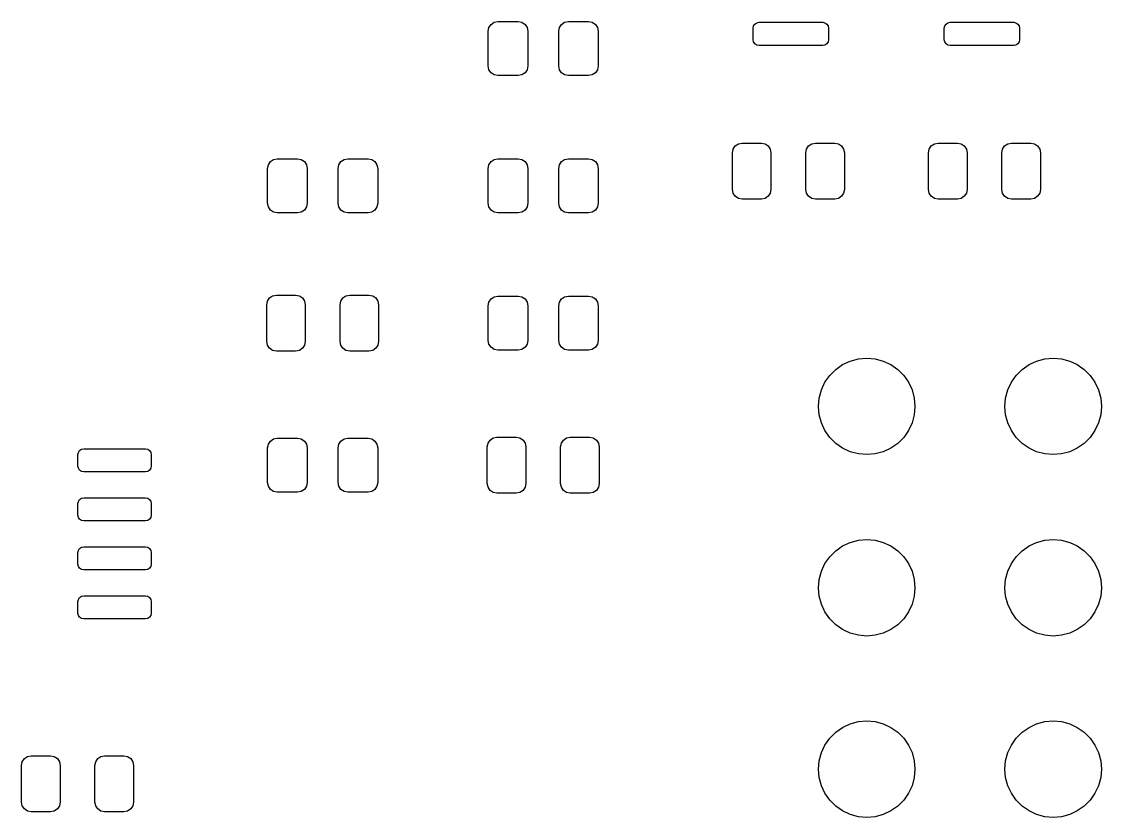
# Model space of a CAD drawing. Extents: x 43 to 169, y -223 to -48.
# Drawn here: x 107.14 to 135.11, y -131.68 to -111.06 of the extents above; entities that cross this region are included whole.
import ezdxf

# ---------------------------------------------------------------- set-up
doc = ezdxf.new("R2010")
doc.units = 0
doc.layers.add('BLACK', color=7, linetype='CONTINUOUS')

msp = doc.modelspace()

# ---------------------------------------------------------------- linework, layer by layer
at = {"layer": 'BLACK', "linetype": 'CONTINUOUS'}
for p, q in [((119.379, -111.079), (119.475, -111.06)), ((119.475, -111.06), (120, -111.06)), ((120, -111.06), (120.096, -111.079)), ((121.204, -111.079), (121.3, -111.06)), ((121.3, -111.06), (121.825, -111.06)), ((121.825, -111.06), (121.921, -111.079)), ((119.225, -111.31), (119.244, -111.214)), ((119.225, -112.21), (119.225, -111.31)), ((119.244, -111.214), (119.298, -111.133)), ((119.298, -111.133), (119.379, -111.079)), ((120.096, -111.079), (120.177, -111.133)), ((120.177, -111.133), (120.231, -111.214)), ((120.231, -111.214), (120.25, -111.31)), ((120.25, -111.31), (120.25, -112.21)), ((121.05, -111.31), (121.069, -111.214)), ((121.05, -112.21), (121.05, -111.31)), ((121.069, -111.214), (121.123, -111.133)), ((121.123, -111.133), (121.204, -111.079)), ((121.921, -111.079), (122.002, -111.133)), ((122.002, -111.133), (122.056, -111.214)), ((122.056, -111.214), (122.075, -111.31)), ((122.075, -111.31), (122.075, -112.21)), ((126.09, -111.229), (126.101, -111.172)), ((126.09, -111.529), (126.09, -111.229)), ((126.101, -111.172), (126.134, -111.123)), ((126.134, -111.123), (126.183, -111.09)), ((126.183, -111.09), (126.24, -111.079)), ((126.24, -111.079), (127.89, -111.079)), ((127.89, -111.079), (127.947, -111.09)), ((127.947, -111.09), (127.996, -111.123)), ((127.996, -111.123), (128.029, -111.172)), ((128.029, -111.172), (128.04, -111.229)), ((128.04, -111.229), (128.04, -111.529)), ((131.04, -111.229), (131.051, -111.172)), ((131.04, -111.529), (131.04, -111.229)), ((131.051, -111.172), (131.084, -111.123)), ((131.084, -111.123), (131.133, -111.09)), ((131.133, -111.09), (131.19, -111.079)), ((131.19, -111.079), (132.84, -111.079)), ((132.84, -111.079), (132.897, -111.09)), ((132.897, -111.09), (132.946, -111.123)), ((132.946, -111.123), (132.979, -111.172)), ((132.979, -111.172), (132.99, -111.229)), ((132.99, -111.229), (132.99, -111.529)), ((126.101, -111.586), (126.09, -111.529)), ((126.134, -111.635), (126.101, -111.586)), ((128.029, -111.586), (127.996, -111.635)), ((128.04, -111.529), (128.029, -111.586)), ((131.051, -111.586), (131.04, -111.529)), ((131.084, -111.635), (131.051, -111.586)), ((132.979, -111.586), (132.946, -111.635)), ((132.99, -111.529), (132.979, -111.586)), ((126.183, -111.668), (126.134, -111.635)), ((126.24, -111.679), (126.183, -111.668)), ((127.89, -111.679), (126.24, -111.679)), ((127.947, -111.668), (127.89, -111.679)), ((127.996, -111.635), (127.947, -111.668)), ((131.133, -111.668), (131.084, -111.635)), ((131.19, -111.679), (131.133, -111.668)), ((132.84, -111.679), (131.19, -111.679)), ((132.897, -111.668), (132.84, -111.679)), ((132.946, -111.635), (132.897, -111.668)), ((119.244, -112.306), (119.225, -112.21)), ((119.298, -112.387), (119.244, -112.306)), ((119.379, -112.441), (119.298, -112.387)), ((119.475, -112.46), (119.379, -112.441)), ((120.096, -112.441), (120, -112.46)), ((120.177, -112.387), (120.096, -112.441)), ((120.231, -112.306), (120.177, -112.387)), ((120.25, -112.21), (120.231, -112.306)), ((121.069, -112.306), (121.05, -112.21)), ((121.123, -112.387), (121.069, -112.306)), ((121.204, -112.441), (121.123, -112.387)), ((121.3, -112.46), (121.204, -112.441)), ((121.921, -112.441), (121.825, -112.46)), ((122.002, -112.387), (121.921, -112.441)), ((122.056, -112.306), (122.002, -112.387)), ((122.075, -112.21), (122.056, -112.306)), ((120, -112.46), (119.475, -112.46)), ((121.825, -112.46), (121.3, -112.46)), ((125.55, -114.46), (125.569, -114.364)), ((125.569, -114.364), (125.623, -114.283)), ((125.623, -114.283), (125.704, -114.229)), ((125.704, -114.229), (125.8, -114.21)), ((125.8, -114.21), (126.3, -114.21)), ((126.3, -114.21), (126.396, -114.229)), ((126.396, -114.229), (126.477, -114.283)), ((126.477, -114.283), (126.531, -114.364)), ((126.531, -114.364), (126.55, -114.46)), ((127.45, -114.46), (127.469, -114.364)), ((127.469, -114.364), (127.523, -114.283)), ((127.523, -114.283), (127.604, -114.229)), ((127.604, -114.229), (127.7, -114.21)), ((127.7, -114.21), (128.2, -114.21)), ((128.2, -114.21), (128.296, -114.229)), ((128.296, -114.229), (128.377, -114.283)), ((128.377, -114.283), (128.431, -114.364)), ((128.431, -114.364), (128.45, -114.46)), ((130.63, -114.46), (130.649, -114.364)), ((130.649, -114.364), (130.703, -114.283)), ((130.703, -114.283), (130.784, -114.229)), ((130.784, -114.229), (130.88, -114.21)), ((130.88, -114.21), (131.38, -114.21)), ((131.38, -114.21), (131.476, -114.229)), ((131.476, -114.229), (131.557, -114.283)), ((131.557, -114.283), (131.611, -114.364)), ((131.611, -114.364), (131.63, -114.46)), ((132.53, -114.46), (132.549, -114.364)), ((132.549, -114.364), (132.603, -114.283)), ((132.603, -114.283), (132.684, -114.229)), ((132.684, -114.229), (132.78, -114.21)), ((132.78, -114.21), (133.28, -114.21)), ((133.28, -114.21), (133.376, -114.229)), ((133.376, -114.229), (133.457, -114.283)), ((133.457, -114.283), (133.511, -114.364)), ((133.511, -114.364), (133.53, -114.46)), ((113.529, -114.77), (113.583, -114.689)), ((113.583, -114.689), (113.664, -114.635)), ((113.664, -114.635), (113.76, -114.616)), ((113.76, -114.616), (114.285, -114.616)), ((114.285, -114.616), (114.381, -114.635)), ((114.381, -114.635), (114.462, -114.689)), ((114.462, -114.689), (114.516, -114.77)), ((115.354, -114.77), (115.408, -114.689)), ((115.408, -114.689), (115.489, -114.635)), ((115.489, -114.635), (115.585, -114.616)), ((115.585, -114.616), (116.11, -114.616)), ((116.11, -114.616), (116.206, -114.635)), ((116.206, -114.635), (116.287, -114.689)), ((116.287, -114.689), (116.341, -114.77)), ((119.244, -114.77), (119.298, -114.689)), ((119.298, -114.689), (119.379, -114.635)), ((119.379, -114.635), (119.475, -114.616)), ((119.475, -114.616), (120, -114.616)), ((120, -114.616), (120.096, -114.635)), ((120.096, -114.635), (120.177, -114.689)), ((120.177, -114.689), (120.231, -114.77)), ((121.069, -114.77), (121.123, -114.689)), ((121.123, -114.689), (121.204, -114.635)), ((121.204, -114.635), (121.3, -114.616)), ((121.3, -114.616), (121.825, -114.616)), ((121.825, -114.616), (121.921, -114.635)), ((121.921, -114.635), (122.002, -114.689)), ((122.002, -114.689), (122.056, -114.77)), ((125.55, -115.41), (125.55, -114.46)), ((126.55, -114.46), (126.55, -115.41)), ((127.45, -115.41), (127.45, -114.46)), ((128.45, -114.46), (128.45, -115.41)), ((130.63, -115.41), (130.63, -114.46)), ((131.63, -114.46), (131.63, -115.41)), ((132.53, -115.41), (132.53, -114.46)), ((133.53, -114.46), (133.53, -115.41)), ((113.51, -114.866), (113.529, -114.77)), ((113.51, -115.766), (113.51, -114.866)), ((114.516, -114.77), (114.535, -114.866)), ((114.535, -114.866), (114.535, -115.766)), ((115.335, -114.866), (115.354, -114.77)), ((115.335, -115.766), (115.335, -114.866)), ((116.341, -114.77), (116.36, -114.866)), ((116.36, -114.866), (116.36, -115.766)), ((119.225, -114.866), (119.244, -114.77)), ((119.225, -115.766), (119.225, -114.866)), ((120.231, -114.77), (120.25, -114.866)), ((120.25, -114.866), (120.25, -115.766)), ((121.05, -114.866), (121.069, -114.77)), ((121.05, -115.766), (121.05, -114.866)), ((122.056, -114.77), (122.075, -114.866)), ((122.075, -114.866), (122.075, -115.766)), ((125.569, -115.506), (125.55, -115.41)), ((125.623, -115.587), (125.569, -115.506)), ((126.531, -115.506), (126.477, -115.587)), ((126.55, -115.41), (126.531, -115.506)), ((127.469, -115.506), (127.45, -115.41)), ((127.523, -115.587), (127.469, -115.506)), ((128.431, -115.506), (128.377, -115.587)), ((128.45, -115.41), (128.431, -115.506)), ((130.649, -115.506), (130.63, -115.41)), ((130.703, -115.587), (130.649, -115.506)), ((131.611, -115.506), (131.557, -115.587)), ((131.63, -115.41), (131.611, -115.506)), ((132.549, -115.506), (132.53, -115.41)), ((132.603, -115.587), (132.549, -115.506)), ((133.511, -115.506), (133.457, -115.587)), ((133.53, -115.41), (133.511, -115.506)), ((113.529, -115.862), (113.51, -115.766)), ((114.535, -115.766), (114.516, -115.862)), ((115.354, -115.862), (115.335, -115.766)), ((116.36, -115.766), (116.341, -115.862)), ((119.244, -115.862), (119.225, -115.766)), ((120.25, -115.766), (120.231, -115.862)), ((121.069, -115.862), (121.05, -115.766)), ((122.075, -115.766), (122.056, -115.862)), ((125.704, -115.641), (125.623, -115.587)), ((125.8, -115.66), (125.704, -115.641)), ((126.3, -115.66), (125.8, -115.66)), ((126.396, -115.641), (126.3, -115.66)), ((126.477, -115.587), (126.396, -115.641)), ((127.604, -115.641), (127.523, -115.587)), ((127.7, -115.66), (127.604, -115.641)), ((128.2, -115.66), (127.7, -115.66)), ((128.296, -115.641), (128.2, -115.66)), ((128.377, -115.587), (128.296, -115.641)), ((130.784, -115.641), (130.703, -115.587)), ((130.88, -115.66), (130.784, -115.641)), ((131.38, -115.66), (130.88, -115.66)), ((131.476, -115.641), (131.38, -115.66)), ((131.557, -115.587), (131.476, -115.641)), ((132.684, -115.641), (132.603, -115.587)), ((132.78, -115.66), (132.684, -115.641)), ((133.28, -115.66), (132.78, -115.66)), ((133.376, -115.641), (133.28, -115.66)), ((133.457, -115.587), (133.376, -115.641)), ((113.583, -115.943), (113.529, -115.862)), ((113.664, -115.997), (113.583, -115.943)), ((113.76, -116.016), (113.664, -115.997)), ((114.285, -116.016), (113.76, -116.016)), ((114.381, -115.997), (114.285, -116.016)), ((114.462, -115.943), (114.381, -115.997)), ((114.516, -115.862), (114.462, -115.943)), ((115.408, -115.943), (115.354, -115.862)), ((115.489, -115.997), (115.408, -115.943)), ((115.585, -116.016), (115.489, -115.997)), ((116.11, -116.016), (115.585, -116.016)), ((116.206, -115.997), (116.11, -116.016)), ((116.287, -115.943), (116.206, -115.997)), ((116.341, -115.862), (116.287, -115.943)), ((119.298, -115.943), (119.244, -115.862)), ((119.379, -115.997), (119.298, -115.943)), ((119.475, -116.016), (119.379, -115.997)), ((120, -116.016), (119.475, -116.016)), ((120.096, -115.997), (120, -116.016)), ((120.177, -115.943), (120.096, -115.997)), ((120.231, -115.862), (120.177, -115.943)), ((121.123, -115.943), (121.069, -115.862)), ((121.204, -115.997), (121.123, -115.943)), ((121.3, -116.016), (121.204, -115.997)), ((121.825, -116.016), (121.3, -116.016)), ((121.921, -115.997), (121.825, -116.016)), ((122.002, -115.943), (121.921, -115.997)), ((122.056, -115.862), (122.002, -115.943)), ((113.485, -118.397), (113.504, -118.301)), ((113.504, -118.301), (113.558, -118.22)), ((113.558, -118.22), (113.639, -118.166)), ((113.639, -118.166), (113.735, -118.147)), ((113.735, -118.147), (114.235, -118.147)), ((114.235, -118.147), (114.331, -118.166)), ((114.331, -118.166), (114.412, -118.22)), ((114.412, -118.22), (114.466, -118.301)), ((114.466, -118.301), (114.485, -118.397)), ((115.385, -118.397), (115.404, -118.301)), ((115.404, -118.301), (115.458, -118.22)), ((115.458, -118.22), (115.539, -118.166)), ((115.539, -118.166), (115.635, -118.147)), ((115.635, -118.147), (116.135, -118.147)), ((116.135, -118.147), (116.231, -118.166)), ((116.231, -118.166), (116.312, -118.22)), ((116.312, -118.22), (116.366, -118.301)), ((116.366, -118.301), (116.385, -118.397)), ((119.225, -118.422), (119.244, -118.326)), ((119.244, -118.326), (119.298, -118.245)), ((119.298, -118.245), (119.379, -118.191)), ((119.379, -118.191), (119.475, -118.172)), ((119.475, -118.172), (120, -118.172)), ((120, -118.172), (120.096, -118.191)), ((120.096, -118.191), (120.177, -118.245)), ((120.177, -118.245), (120.231, -118.326)), ((120.231, -118.326), (120.25, -118.422)), ((121.05, -118.422), (121.069, -118.326)), ((121.069, -118.326), (121.123, -118.245)), ((121.123, -118.245), (121.204, -118.191)), ((121.204, -118.191), (121.3, -118.172)), ((121.3, -118.172), (121.825, -118.172)), ((121.825, -118.172), (121.921, -118.191)), ((121.921, -118.191), (122.002, -118.245)), ((122.002, -118.245), (122.056, -118.326)), ((122.056, -118.326), (122.075, -118.422)), ((113.485, -119.347), (113.485, -118.397)), ((114.485, -118.397), (114.485, -119.347)), ((115.385, -119.347), (115.385, -118.397)), ((116.385, -118.397), (116.385, -119.347)), ((119.225, -119.322), (119.225, -118.422)), ((120.25, -118.422), (120.25, -119.322)), ((121.05, -119.322), (121.05, -118.422)), ((122.075, -118.422), (122.075, -119.322)), ((113.504, -119.443), (113.485, -119.347)), ((113.558, -119.524), (113.504, -119.443)), ((114.466, -119.443), (114.412, -119.524)), ((114.485, -119.347), (114.466, -119.443)), ((115.404, -119.443), (115.385, -119.347)), ((115.458, -119.524), (115.404, -119.443)), ((116.366, -119.443), (116.312, -119.524)), ((116.385, -119.347), (116.366, -119.443)), ((119.244, -119.418), (119.225, -119.322)), ((119.298, -119.499), (119.244, -119.418)), ((120.231, -119.418), (120.177, -119.499)), ((120.25, -119.322), (120.231, -119.418)), ((121.069, -119.418), (121.05, -119.322)), ((121.123, -119.499), (121.069, -119.418)), ((122.056, -119.418), (122.002, -119.499)), ((122.075, -119.322), (122.056, -119.418)), ((113.639, -119.578), (113.558, -119.524)), ((113.735, -119.597), (113.639, -119.578)), ((114.235, -119.597), (113.735, -119.597)), ((114.331, -119.578), (114.235, -119.597)), ((114.412, -119.524), (114.331, -119.578)), ((115.539, -119.578), (115.458, -119.524)), ((115.635, -119.597), (115.539, -119.578)), ((116.135, -119.597), (115.635, -119.597)), ((116.231, -119.578), (116.135, -119.597)), ((116.312, -119.524), (116.231, -119.578)), ((119.379, -119.553), (119.298, -119.499)), ((119.475, -119.572), (119.379, -119.553)), ((120, -119.572), (119.475, -119.572)), ((120.096, -119.553), (120, -119.572)), ((120.177, -119.499), (120.096, -119.553)), ((121.204, -119.553), (121.123, -119.499)), ((121.3, -119.572), (121.204, -119.553)), ((121.825, -119.572), (121.3, -119.572)), ((121.921, -119.553), (121.825, -119.572)), ((122.002, -119.499), (121.921, -119.553)), ((128.227, -120.072), (128.405, -119.947)), ((128.405, -119.947), (128.602, -119.855)), ((128.602, -119.855), (128.813, -119.799)), ((128.813, -119.799), (129.03, -119.78)), ((129.03, -119.78), (129.247, -119.799)), ((129.247, -119.799), (129.458, -119.855)), ((129.458, -119.855), (129.655, -119.947)), ((129.655, -119.947), (129.833, -120.072)), ((133.057, -120.072), (133.235, -119.947)), ((133.235, -119.947), (133.432, -119.855)), ((133.432, -119.855), (133.643, -119.799)), ((133.643, -119.799), (133.86, -119.78)), ((133.86, -119.78), (134.077, -119.799)), ((134.077, -119.799), (134.288, -119.855)), ((134.288, -119.855), (134.485, -119.947)), ((134.485, -119.947), (134.663, -120.072)), ((127.947, -120.405), (128.072, -120.227)), ((128.072, -120.227), (128.227, -120.072)), ((129.833, -120.072), (129.988, -120.227)), ((129.988, -120.227), (130.113, -120.405)), ((132.777, -120.405), (132.902, -120.227)), ((132.902, -120.227), (133.057, -120.072)), ((134.663, -120.072), (134.818, -120.227)), ((134.818, -120.227), (134.943, -120.405)), ((127.855, -120.602), (127.947, -120.405)), ((130.113, -120.405), (130.205, -120.602)), ((132.685, -120.602), (132.777, -120.405)), ((134.943, -120.405), (135.035, -120.602)), ((127.78, -121.03), (127.799, -120.813)), ((127.799, -120.813), (127.855, -120.602)), ((130.205, -120.602), (130.261, -120.813)), ((130.261, -120.813), (130.28, -121.03)), ((132.61, -121.03), (132.629, -120.813)), ((132.629, -120.813), (132.685, -120.602)), ((135.035, -120.602), (135.091, -120.813)), ((135.091, -120.813), (135.11, -121.03)), ((127.799, -121.247), (127.78, -121.03)), ((130.28, -121.03), (130.261, -121.247)), ((132.629, -121.247), (132.61, -121.03)), ((135.11, -121.03), (135.091, -121.247)), ((127.855, -121.458), (127.799, -121.247)), ((130.261, -121.247), (130.205, -121.458)), ((132.685, -121.458), (132.629, -121.247)), ((135.091, -121.247), (135.035, -121.458)), ((127.947, -121.655), (127.855, -121.458)), ((128.072, -121.833), (127.947, -121.655)), ((130.113, -121.655), (129.988, -121.833)), ((130.205, -121.458), (130.113, -121.655)), ((132.777, -121.655), (132.685, -121.458)), ((132.902, -121.833), (132.777, -121.655)), ((134.943, -121.655), (134.818, -121.833)), ((135.035, -121.458), (134.943, -121.655)), ((113.529, -122.009), (113.583, -121.928)), ((113.583, -121.928), (113.664, -121.874)), ((113.664, -121.874), (113.76, -121.855)), ((113.76, -121.855), (114.285, -121.855)), ((114.285, -121.855), (114.381, -121.874)), ((114.381, -121.874), (114.462, -121.928)), ((114.462, -121.928), (114.516, -122.009)), ((115.354, -122.009), (115.408, -121.928)), ((115.408, -121.928), (115.489, -121.874)), ((115.489, -121.874), (115.585, -121.855)), ((115.585, -121.855), (116.11, -121.855)), ((116.11, -121.855), (116.206, -121.874)), ((116.206, -121.874), (116.287, -121.928)), ((116.287, -121.928), (116.341, -122.009)), ((119.219, -121.984), (119.273, -121.903)), ((119.273, -121.903), (119.354, -121.849)), ((119.354, -121.849), (119.45, -121.83)), ((119.45, -121.83), (119.95, -121.83)), ((119.95, -121.83), (120.046, -121.849)), ((120.046, -121.849), (120.127, -121.903)), ((120.127, -121.903), (120.181, -121.984)), ((121.119, -121.984), (121.173, -121.903)), ((121.173, -121.903), (121.254, -121.849)), ((121.254, -121.849), (121.35, -121.83)), ((121.35, -121.83), (121.85, -121.83)), ((121.85, -121.83), (121.946, -121.849)), ((121.946, -121.849), (122.027, -121.903)), ((122.027, -121.903), (122.081, -121.984)), ((128.227, -121.988), (128.072, -121.833)), ((129.988, -121.833), (129.833, -121.988)), ((133.057, -121.988), (132.902, -121.833)), ((134.818, -121.833), (134.663, -121.988)), ((108.595, -122.278), (108.606, -122.221)), ((108.606, -122.221), (108.639, -122.172)), ((108.639, -122.172), (108.688, -122.139)), ((108.688, -122.139), (108.745, -122.128)), ((108.745, -122.128), (110.345, -122.128)), ((110.345, -122.128), (110.402, -122.139)), ((110.402, -122.139), (110.451, -122.172)), ((110.451, -122.172), (110.484, -122.221)), ((110.484, -122.221), (110.495, -122.278)), ((113.51, -122.105), (113.529, -122.009)), ((113.51, -123.005), (113.51, -122.105)), ((114.516, -122.009), (114.535, -122.105)), ((114.535, -122.105), (114.535, -123.005)), ((115.335, -122.105), (115.354, -122.009)), ((115.335, -123.005), (115.335, -122.105)), ((116.341, -122.009), (116.36, -122.105)), ((116.36, -122.105), (116.36, -123.005)), ((119.2, -122.08), (119.219, -121.984)), ((119.2, -123.03), (119.2, -122.08)), ((120.181, -121.984), (120.2, -122.08)), ((120.2, -122.08), (120.2, -123.03)), ((121.1, -122.08), (121.119, -121.984)), ((121.1, -123.03), (121.1, -122.08)), ((122.081, -121.984), (122.1, -122.08)), ((122.1, -122.08), (122.1, -123.03)), ((128.405, -122.113), (128.227, -121.988)), ((128.602, -122.205), (128.405, -122.113)), ((128.813, -122.261), (128.602, -122.205)), ((129.458, -122.205), (129.247, -122.261)), ((129.655, -122.113), (129.458, -122.205)), ((129.833, -121.988), (129.655, -122.113)), ((133.235, -122.113), (133.057, -121.988)), ((133.432, -122.205), (133.235, -122.113)), ((133.643, -122.261), (133.432, -122.205)), ((134.288, -122.205), (134.077, -122.261)), ((134.485, -122.113), (134.288, -122.205)), ((134.663, -121.988), (134.485, -122.113)), ((108.595, -122.578), (108.595, -122.278)), ((110.495, -122.278), (110.495, -122.578)), ((129.03, -122.28), (128.813, -122.261)), ((129.247, -122.261), (129.03, -122.28)), ((133.86, -122.28), (133.643, -122.261)), ((134.077, -122.261), (133.86, -122.28)), ((108.606, -122.635), (108.595, -122.578)), ((108.639, -122.684), (108.606, -122.635)), ((108.688, -122.717), (108.639, -122.684)), ((108.745, -122.728), (108.688, -122.717)), ((110.345, -122.728), (108.745, -122.728)), ((110.402, -122.717), (110.345, -122.728)), ((110.451, -122.684), (110.402, -122.717)), ((110.484, -122.635), (110.451, -122.684)), ((110.495, -122.578), (110.484, -122.635)), ((113.529, -123.101), (113.51, -123.005)), ((114.535, -123.005), (114.516, -123.101)), ((115.354, -123.101), (115.335, -123.005)), ((116.36, -123.005), (116.341, -123.101)), ((119.219, -123.126), (119.2, -123.03)), ((120.2, -123.03), (120.181, -123.126)), ((121.119, -123.126), (121.1, -123.03)), ((122.1, -123.03), (122.081, -123.126)), ((113.583, -123.182), (113.529, -123.101)), ((113.664, -123.236), (113.583, -123.182)), ((113.76, -123.255), (113.664, -123.236)), ((114.285, -123.255), (113.76, -123.255)), ((114.381, -123.236), (114.285, -123.255)), ((114.462, -123.182), (114.381, -123.236)), ((114.516, -123.101), (114.462, -123.182)), ((115.408, -123.182), (115.354, -123.101)), ((115.489, -123.236), (115.408, -123.182)), ((115.585, -123.255), (115.489, -123.236)), ((116.11, -123.255), (115.585, -123.255)), ((116.206, -123.236), (116.11, -123.255)), ((116.287, -123.182), (116.206, -123.236)), ((116.341, -123.101), (116.287, -123.182)), ((119.273, -123.207), (119.219, -123.126)), ((119.354, -123.261), (119.273, -123.207)), ((119.45, -123.28), (119.354, -123.261)), ((119.95, -123.28), (119.45, -123.28)), ((120.046, -123.261), (119.95, -123.28)), ((120.127, -123.207), (120.046, -123.261)), ((120.181, -123.126), (120.127, -123.207)), ((121.173, -123.207), (121.119, -123.126)), ((121.254, -123.261), (121.173, -123.207)), ((121.35, -123.28), (121.254, -123.261)), ((121.85, -123.28), (121.35, -123.28)), ((121.946, -123.261), (121.85, -123.28)), ((122.027, -123.207), (121.946, -123.261)), ((122.081, -123.126), (122.027, -123.207)), ((108.595, -123.548), (108.606, -123.491)), ((108.595, -123.848), (108.595, -123.548)), ((108.606, -123.491), (108.639, -123.442)), ((108.639, -123.442), (108.688, -123.409)), ((108.688, -123.409), (108.745, -123.398)), ((108.745, -123.398), (110.345, -123.398)), ((110.345, -123.398), (110.402, -123.409)), ((110.402, -123.409), (110.451, -123.442)), ((110.451, -123.442), (110.484, -123.491)), ((110.484, -123.491), (110.495, -123.548)), ((110.495, -123.548), (110.495, -123.848)), ((108.606, -123.905), (108.595, -123.848)), ((108.639, -123.954), (108.606, -123.905)), ((110.484, -123.905), (110.451, -123.954)), ((110.495, -123.848), (110.484, -123.905)), ((108.688, -123.987), (108.639, -123.954)), ((108.745, -123.998), (108.688, -123.987)), ((110.345, -123.998), (108.745, -123.998)), ((110.402, -123.987), (110.345, -123.998)), ((110.451, -123.954), (110.402, -123.987)), ((128.813, -124.499), (129.03, -124.48)), ((129.03, -124.48), (129.247, -124.499)), ((133.643, -124.499), (133.86, -124.48)), ((133.86, -124.48), (134.077, -124.499)), ((108.595, -124.818), (108.606, -124.761)), ((108.606, -124.761), (108.639, -124.712)), ((108.639, -124.712), (108.688, -124.679)), ((108.688, -124.679), (108.745, -124.668)), ((108.745, -124.668), (110.345, -124.668)), ((110.345, -124.668), (110.402, -124.679)), ((110.402, -124.679), (110.451, -124.712)), ((110.451, -124.712), (110.484, -124.761)), ((110.484, -124.761), (110.495, -124.818)), ((128.227, -124.772), (128.405, -124.647)), ((128.405, -124.647), (128.602, -124.555)), ((128.602, -124.555), (128.813, -124.499)), ((129.247, -124.499), (129.458, -124.555)), ((129.458, -124.555), (129.655, -124.647)), ((129.655, -124.647), (129.833, -124.772)), ((133.057, -124.772), (133.235, -124.647)), ((133.235, -124.647), (133.432, -124.555)), ((133.432, -124.555), (133.643, -124.499)), ((134.077, -124.499), (134.288, -124.555)), ((134.288, -124.555), (134.485, -124.647)), ((134.485, -124.647), (134.663, -124.772)), ((108.595, -125.118), (108.595, -124.818)), ((110.495, -124.818), (110.495, -125.118)), ((127.947, -125.105), (128.072, -124.927)), ((128.072, -124.927), (128.227, -124.772)), ((129.833, -124.772), (129.988, -124.927)), ((129.988, -124.927), (130.113, -125.105)), ((132.777, -125.105), (132.902, -124.927)), ((132.902, -124.927), (133.057, -124.772)), ((134.663, -124.772), (134.818, -124.927)), ((134.818, -124.927), (134.943, -125.105)), ((108.606, -125.175), (108.595, -125.118)), ((108.639, -125.224), (108.606, -125.175)), ((108.688, -125.257), (108.639, -125.224)), ((108.745, -125.268), (108.688, -125.257)), ((110.345, -125.268), (108.745, -125.268)), ((110.402, -125.257), (110.345, -125.268)), ((110.451, -125.224), (110.402, -125.257)), ((110.484, -125.175), (110.451, -125.224)), ((110.495, -125.118), (110.484, -125.175)), ((127.799, -125.513), (127.855, -125.302)), ((127.855, -125.302), (127.947, -125.105)), ((130.113, -125.105), (130.205, -125.302)), ((130.205, -125.302), (130.261, -125.513)), ((132.629, -125.513), (132.685, -125.302)), ((132.685, -125.302), (132.777, -125.105)), ((134.943, -125.105), (135.035, -125.302)), ((135.035, -125.302), (135.091, -125.513)), ((127.78, -125.73), (127.799, -125.513)), ((130.261, -125.513), (130.28, -125.73)), ((132.61, -125.73), (132.629, -125.513)), ((135.091, -125.513), (135.11, -125.73)), ((127.799, -125.947), (127.78, -125.73)), ((130.28, -125.73), (130.261, -125.947)), ((132.629, -125.947), (132.61, -125.73)), ((135.11, -125.73), (135.091, -125.947)), ((108.595, -126.088), (108.606, -126.031)), ((108.595, -126.388), (108.595, -126.088)), ((108.606, -126.031), (108.639, -125.982)), ((108.639, -125.982), (108.688, -125.949)), ((108.688, -125.949), (108.745, -125.938)), ((108.745, -125.938), (110.345, -125.938)), ((110.345, -125.938), (110.402, -125.949)), ((110.402, -125.949), (110.451, -125.982)), ((110.451, -125.982), (110.484, -126.031)), ((110.484, -126.031), (110.495, -126.088)), ((110.495, -126.088), (110.495, -126.388)), ((127.855, -126.158), (127.799, -125.947)), ((127.947, -126.355), (127.855, -126.158)), ((130.205, -126.158), (130.113, -126.355)), ((130.261, -125.947), (130.205, -126.158)), ((132.685, -126.158), (132.629, -125.947)), ((132.777, -126.355), (132.685, -126.158)), ((135.035, -126.158), (134.943, -126.355)), ((135.091, -125.947), (135.035, -126.158)), ((108.606, -126.445), (108.595, -126.388)), ((108.639, -126.494), (108.606, -126.445)), ((110.484, -126.445), (110.451, -126.494)), ((110.495, -126.388), (110.484, -126.445)), ((128.072, -126.533), (127.947, -126.355)), ((130.113, -126.355), (129.988, -126.533)), ((132.902, -126.533), (132.777, -126.355)), ((134.943, -126.355), (134.818, -126.533)), ((108.688, -126.527), (108.639, -126.494)), ((108.745, -126.538), (108.688, -126.527)), ((110.345, -126.538), (108.745, -126.538)), ((110.402, -126.527), (110.345, -126.538)), ((110.451, -126.494), (110.402, -126.527)), ((128.227, -126.688), (128.072, -126.533)), ((128.405, -126.813), (128.227, -126.688)), ((129.833, -126.688), (129.655, -126.813)), ((129.988, -126.533), (129.833, -126.688)), ((133.057, -126.688), (132.902, -126.533)), ((133.235, -126.813), (133.057, -126.688)), ((134.663, -126.688), (134.485, -126.813)), ((134.818, -126.533), (134.663, -126.688)), ((128.602, -126.905), (128.405, -126.813)), ((128.813, -126.961), (128.602, -126.905)), ((129.03, -126.98), (128.813, -126.961)), ((129.247, -126.961), (129.03, -126.98)), ((129.458, -126.905), (129.247, -126.961)), ((129.655, -126.813), (129.458, -126.905)), ((133.432, -126.905), (133.235, -126.813)), ((133.643, -126.961), (133.432, -126.905)), ((133.86, -126.98), (133.643, -126.961)), ((134.077, -126.961), (133.86, -126.98)), ((134.288, -126.905), (134.077, -126.961)), ((134.485, -126.813), (134.288, -126.905)), ((128.602, -129.255), (128.813, -129.199)), ((128.813, -129.199), (129.03, -129.18)), ((129.03, -129.18), (129.247, -129.199)), ((129.247, -129.199), (129.458, -129.255)), ((133.432, -129.255), (133.643, -129.199)), ((133.643, -129.199), (133.86, -129.18)), ((133.86, -129.18), (134.077, -129.199)), ((134.077, -129.199), (134.288, -129.255)), ((128.072, -129.627), (128.227, -129.472)), ((128.227, -129.472), (128.405, -129.347)), ((128.405, -129.347), (128.602, -129.255)), ((129.458, -129.255), (129.655, -129.347)), ((129.655, -129.347), (129.833, -129.472)), ((129.833, -129.472), (129.988, -129.627)), ((132.902, -129.627), (133.057, -129.472)), ((133.057, -129.472), (133.235, -129.347)), ((133.235, -129.347), (133.432, -129.255)), ((134.288, -129.255), (134.485, -129.347)), ((134.485, -129.347), (134.663, -129.472)), ((134.663, -129.472), (134.818, -129.627)), ((127.947, -129.805), (128.072, -129.627)), ((129.988, -129.627), (130.113, -129.805)), ((132.777, -129.805), (132.902, -129.627)), ((134.818, -129.627), (134.943, -129.805)), ((127.799, -130.213), (127.855, -130.002)), ((127.855, -130.002), (127.947, -129.805)), ((130.113, -129.805), (130.205, -130.002)), ((130.205, -130.002), (130.261, -130.213)), ((132.629, -130.213), (132.685, -130.002)), ((132.685, -130.002), (132.777, -129.805)), ((134.943, -129.805), (135.035, -130.002)), ((135.035, -130.002), (135.091, -130.213)), ((107.135, -130.335), (107.154, -130.239)), ((107.135, -131.285), (107.135, -130.335)), ((107.154, -130.239), (107.208, -130.158)), ((107.208, -130.158), (107.289, -130.104)), ((107.289, -130.104), (107.385, -130.085)), ((107.385, -130.085), (107.885, -130.085)), ((107.885, -130.085), (107.981, -130.104)), ((107.981, -130.104), (108.062, -130.158)), ((108.062, -130.158), (108.116, -130.239)), ((108.116, -130.239), (108.135, -130.335)), ((108.135, -130.335), (108.135, -131.285)), ((109.035, -130.335), (109.054, -130.239)), ((109.035, -131.285), (109.035, -130.335)), ((109.054, -130.239), (109.108, -130.158)), ((109.108, -130.158), (109.189, -130.104)), ((109.189, -130.104), (109.285, -130.085)), ((109.285, -130.085), (109.785, -130.085)), ((109.785, -130.085), (109.881, -130.104)), ((109.881, -130.104), (109.962, -130.158)), ((109.962, -130.158), (110.016, -130.239)), ((110.016, -130.239), (110.035, -130.335)), ((110.035, -130.335), (110.035, -131.285)), ((127.78, -130.43), (127.799, -130.213)), ((130.261, -130.213), (130.28, -130.43)), ((132.61, -130.43), (132.629, -130.213)), ((135.091, -130.213), (135.11, -130.43)), ((127.799, -130.647), (127.78, -130.43)), ((130.28, -130.43), (130.261, -130.647)), ((132.629, -130.647), (132.61, -130.43)), ((135.11, -130.43), (135.091, -130.647)), ((127.855, -130.858), (127.799, -130.647)), ((127.947, -131.055), (127.855, -130.858)), ((130.205, -130.858), (130.113, -131.055)), ((130.261, -130.647), (130.205, -130.858)), ((132.685, -130.858), (132.629, -130.647)), ((132.777, -131.055), (132.685, -130.858)), ((135.035, -130.858), (134.943, -131.055)), ((135.091, -130.647), (135.035, -130.858)), ((128.072, -131.233), (127.947, -131.055)), ((130.113, -131.055), (129.988, -131.233)), ((132.902, -131.233), (132.777, -131.055)), ((134.943, -131.055), (134.818, -131.233)), ((107.154, -131.381), (107.135, -131.285)), ((107.208, -131.462), (107.154, -131.381)), ((107.289, -131.516), (107.208, -131.462)), ((108.062, -131.462), (107.981, -131.516)), ((108.116, -131.381), (108.062, -131.462)), ((108.135, -131.285), (108.116, -131.381)), ((109.054, -131.381), (109.035, -131.285)), ((109.108, -131.462), (109.054, -131.381)), ((109.189, -131.516), (109.108, -131.462)), ((109.962, -131.462), (109.881, -131.516)), ((110.016, -131.381), (109.962, -131.462)), ((110.035, -131.285), (110.016, -131.381)), ((128.227, -131.388), (128.072, -131.233)), ((128.405, -131.513), (128.227, -131.388)), ((129.833, -131.388), (129.655, -131.513)), ((129.988, -131.233), (129.833, -131.388)), ((133.057, -131.388), (132.902, -131.233)), ((133.235, -131.513), (133.057, -131.388)), ((134.663, -131.388), (134.485, -131.513)), ((134.818, -131.233), (134.663, -131.388)), ((107.385, -131.535), (107.289, -131.516)), ((107.885, -131.535), (107.385, -131.535)), ((107.981, -131.516), (107.885, -131.535)), ((109.285, -131.535), (109.189, -131.516)), ((109.785, -131.535), (109.285, -131.535)), ((109.881, -131.516), (109.785, -131.535)), ((128.602, -131.605), (128.405, -131.513)), ((128.813, -131.661), (128.602, -131.605)), ((129.03, -131.68), (128.813, -131.661)), ((129.247, -131.661), (129.03, -131.68)), ((129.458, -131.605), (129.247, -131.661)), ((129.655, -131.513), (129.458, -131.605)), ((133.432, -131.605), (133.235, -131.513)), ((133.643, -131.661), (133.432, -131.605)), ((133.86, -131.68), (133.643, -131.661)), ((134.077, -131.661), (133.86, -131.68)), ((134.288, -131.605), (134.077, -131.661)), ((134.485, -131.513), (134.288, -131.605))]:
    msp.add_line(p, q, dxfattribs=at)

doc.saveas('drawing.dxf')
